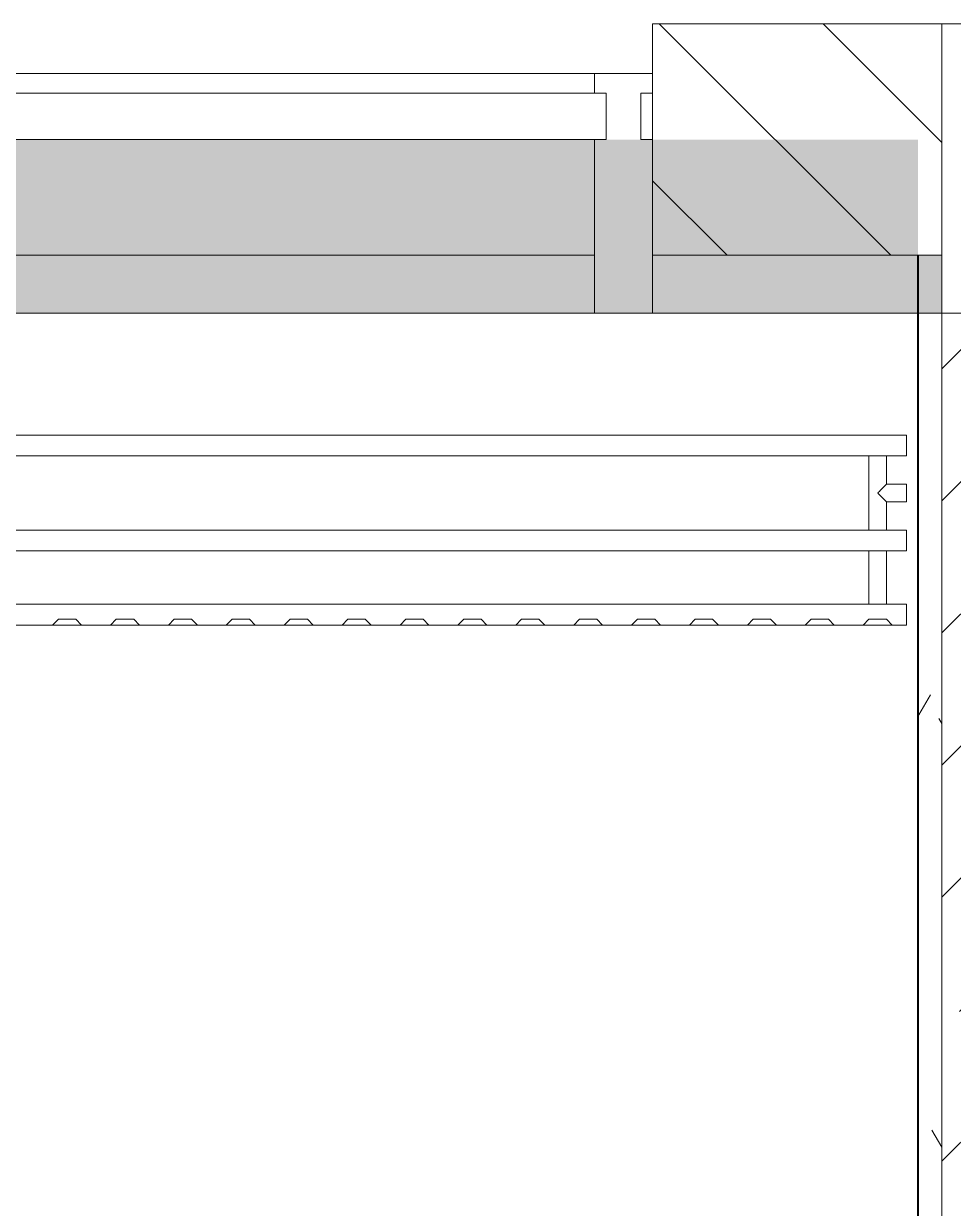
# Model space of a CAD drawing. Header units: millimetres. Extents: x -249154 to 415037, y -45458 to 354837.
# Drawn here: x 12982 to 13785, y 105513 to 106536 of the extents above; entities that cross this region are included whole.
import ezdxf

# ---------------------------------------------------------------- set-up
doc = ezdxf.new("R2010")
doc.units = ezdxf.units.MM
doc.layers.add('A-AREA-PATT-1', color=7, linetype='Continuous', lineweight=5, true_color=0xa5bae0, transparency=1)
doc.layers.add('A-FLOR-1', color=7, linetype='Continuous', lineweight=9, true_color=0xeef6ff, transparency=0.5)
for name, color, linetype, lineweight in [('A-FLOR', 7, 'Continuous', 9), ('A-GLAZ-CURT', 7, 'Continuous', 9), ('A-GLAZ-CURT-1', 7, 'Continuous', 5), ('A-GLAZ-CURT-2', 7, 'Continuous', 20), ('A-GLAZ-CWMG', 7, 'Continuous', 9), ('A-GLAZ-CWMG-1', 7, 'Continuous', 20), ('A-WALL', 7, 'Continuous', 5), ('I-WALL', 7, 'Continuous', 5), ('S-COLS', 7, 'Continuous', 9), ('S-COLS-1', 7, 'Continuous', 5)]:
    doc.layers.add(name, color=color, linetype=linetype, lineweight=lineweight)
for name, color, linetype, lineweight, true_color in [('A-WALL-1', 9, 'Continuous', 5, 0x808080), ('A-WALL-FNSH-1', 9, 'Continuous', 5, 0x808080), ('M-EQPM-1', 7, 'Continuous', 9, 0xb2b2b2)]:
    doc.layers.add(name, color=color, linetype=linetype, lineweight=lineweight, true_color=true_color)

# ---------------------------------------------------------------- blocks, each defined once
blk = doc.blocks.new('BSC_Колонна _Прямоугольная - 600х800-24078684-Объем проектирования 1 этажа')
at = {"layer": 'S-COLS-1'}
h = blk.add_hatch(dxfattribs=at)
h.set_pattern_fill('FP_21', color=256, style=0, pattern_type=2)
h.set_pattern_definition([(45, (-14010, -26700), (-114.0492527375783, 114.0492527375783), []), (45, (-13895.951, -26700), (-114.0492527375783, 114.0492527375783), [201.613, -40.323, 6.706, -33.617])])
h.paths.add_polyline_path([(-272.0930225540282, -399.9999999999632), (300.0000000000098, -399.9999999999632), (300.0000000000141, 400.000000000039), (-299.9992580932696, 400.000000000039), (-299.9999999999665, -399.9999999999632)])
for p, q in [((300, 399.9999999999999), (-300.0000000000002, 399.9999999999992)), ((-300.0000000000001, 399.9999999999992), (-299.9999999999954, -400)), ((299.9999999999998, -399.9999999999919), (300, 400)), ((-299.9999999999954, -400), (299.9999999999998, -399.9999999999919))]:
    blk.add_line(p, q, dxfattribs=at)
blk = doc.blocks.new('Системная панель - Стекло - 40мм-V34-Объем проектирования 1 этажа')
at = {"layer": 'A-GLAZ-CURT-1'}
h = blk.add_hatch(dxfattribs=at)
h.set_pattern_fill('FP_62', color=256, style=0, pattern_type=2)
h.set_pattern_definition([(45, (-13222.756, -27090), (-565.685424949238, 565.685424949238), [400, -1200]), (45, (-13622.756, -27290), (-565.685424949238, 565.685424949238), [1200, -400]), (45, (-12822.756, -27490), (-565.685424949238, 565.685424949238), [400, -1200])])
h.paths.add_polyline_path([(64.34595238068697, -39.99999999996492), (397.5000000000179, -39.99999999996275), (397.5000000000179, 4.114895091333892e-11), (-397.4999999999833, 3.898321665474214e-11), (-397.4999999999833, -39.99999999996492), (-387.4999999999899, -39.99999999996492)])
at = {"layer": 'A-GLAZ-CURT-2'}
for p, q in [((397.5000000000006, 4.331468517193571e-12), (-397.5000000000006, 4.331468517193571e-12)), ((-397.5000000000006, 4.331468517193571e-12), (-397.5000000000006, -39.99999999999524)), ((397.5000000000006, -39.99999999999524), (397.5000000000006, 4.331468517193571e-12)), ((-397.5000000000006, -39.99999999999524), (397.5000000000006, -39.99999999999524))]:
    blk.add_line(p, q, dxfattribs=at)
blk = doc.blocks.new('Прямоугольный импост - Импост структурный с накладкой - 160мм-V36-Объем проектирования 1 этажа')
at = {"layer": 'A-GLAZ-CWMG'}
for p, q in [((13410.25648492907, 27307.00000533486), (12635.25648492906, 27307.00000533487)), ((13410.25648492907, 27150.00000533486), (12635.25648492906, 27150.00000533487))]:
    blk.add_line(p, q, dxfattribs=at)
blk = doc.blocks.new('Прямоугольный импост - Импост структурный с накладкой - 190мм-20153711-Объем проектирования 1 этажа')
at = {"layer": 'A-GLAZ-CWMG-1'}
for p, q in [((-49.99999999999946, 39.99999999999957), (-49.99999999999946, 190.0000000000001)), ((-49.99999999999946, 190.0000000000001), (0, 190.0000000000001)), ((0, 190.0000000000001), (0, 39.99999999999957)), ((-39.99999999999957, 39.99999999999957), (-49.99999999999946, 39.99999999999957)), ((-39.99999999999957, 0), (-39.99999999999957, 39.99999999999957)), ((-9.999999999999892, 39.99999999999957), (-9.999999999999892, 0)), ((0, 39.99999999999957), (-9.999999999999892, 39.99999999999957)), ((-49.99999999999946, -17.00000000000047), (-49.99999999999946, 0)), ((-49.99999999999946, 0), (-39.99999999999957, 0)), ((-9.999999999999892, 0), (0, 0)), ((0, 0), (0, -17.00000000000047)), ((0, -17.00000000000047), (-49.99999999999946, -17.00000000000047))]:
    blk.add_line(p, q, dxfattribs=at)
blk = doc.blocks.new('radiator_prado_classic_z_tip_30_po exemplyaru - Classic Z Тип 30-500-V249-Объем проектирования 1 этажа')
at = {"layer": 'M-EQPM-1'}
for p, q in [((0, 228), (0, 210)), ((1799.999999999999, 228), (0, 228)), ((0, 210), (0, 228)), ((0, 228), (12.50000000001131, 228)), ((12.50000000001131, 228), (37.49999999998735, 228)), ((37.49999999998769, 228), (12.49999999998769, 228)), ((12.49999999998769, 228), (37.49999999998769, 228)), ((12.50000000001238, 227.9999999999982), (17.50000000001238, 222.9999999999981)), ((12.49999999998769, 227.9999999999982), (17.50000000001239, 222.9999999999981)), ((32.50000000001238, 222.9999999999981), (37.50000000001238, 227.9999999999982)), ((37.49999999998769, 227.9999999999982), (32.50000000001238, 222.9999999999981)), ((37.49999999998735, 228), (62.50000000001421, 228)), ((62.50000000001421, 228), (87.49999999999024, 228)), ((87.4999999999877, 228), (62.49999999998769, 228)), ((62.49999999998769, 228), (87.4999999999877, 228)), ((62.50000000001239, 227.9999999999982), (67.50000000001239, 222.9999999999981)), ((62.49999999998769, 227.9999999999982), (67.50000000001239, 222.9999999999981)), ((82.50000000001239, 222.9999999999981), (87.50000000001239, 227.9999999999982)), ((87.4999999999877, 227.9999999999982), (82.50000000001239, 222.9999999999981)), ((87.49999999999024, 228), (112.5000000000128, 228)), ((112.5000000000128, 228), (137.4999999999889, 228)), ((137.4999999999877, 228), (112.4999999999877, 228)), ((112.4999999999877, 228), (137.4999999999877, 228)), ((112.5000000000124, 227.9999999999982), (117.5000000000124, 222.9999999999981)), ((112.4999999999877, 227.9999999999982), (117.5000000000124, 222.9999999999981)), ((132.5000000000124, 222.9999999999981), (137.5000000000124, 227.9999999999982)), ((137.4999999999877, 227.9999999999982), (132.5000000000124, 222.9999999999981)), ((137.4999999999889, 228), (162.5000000000115, 228)), ((162.5000000000115, 228), (187.4999999999876, 228)), ((187.4999999999877, 228), (162.4999999999877, 228)), ((162.4999999999877, 228), (187.4999999999877, 228)), ((162.5000000000124, 227.9999999999982), (167.5000000000124, 222.9999999999981)), ((162.4999999999877, 227.9999999999982), (167.5000000000124, 222.9999999999981)), ((182.5000000000124, 222.9999999999981), (187.5000000000124, 227.9999999999982)), ((187.4999999999877, 227.9999999999982), (182.5000000000124, 222.9999999999981)), ((187.4999999999876, 228), (212.5000000000145, 228)), ((212.5000000000145, 228), (237.4999999999863, 228)), ((237.4999999999877, 228), (212.4999999999877, 228)), ((212.4999999999877, 228), (237.4999999999877, 228)), ((212.5000000000124, 227.9999999999982), (217.5000000000124, 222.9999999999981)), ((212.4999999999877, 227.9999999999982), (217.5000000000124, 222.9999999999981)), ((232.5000000000124, 222.9999999999981), (237.5000000000124, 227.9999999999982)), ((237.4999999999877, 227.9999999999982), (232.5000000000124, 222.9999999999981)), ((237.4999999999863, 228), (262.5000000000132, 228)), ((262.5000000000132, 228), (287.4999999999892, 228)), ((287.4999999999877, 228), (262.4999999999877, 228)), ((262.4999999999877, 228), (287.4999999999877, 228)), ((262.5000000000124, 227.9999999999982), (267.5000000000124, 222.9999999999981)), ((262.4999999999877, 227.9999999999982), (267.5000000000124, 222.9999999999981)), ((282.5000000000124, 222.9999999999981), (287.5000000000124, 227.9999999999982)), ((287.4999999999877, 227.9999999999982), (282.5000000000124, 222.9999999999981)), ((287.4999999999892, 228), (312.5000000000118, 228)), ((312.5000000000118, 228), (337.4999999999878, 228)), ((337.4999999999877, 228), (312.4999999999876, 228)), ((312.4999999999876, 228), (337.4999999999877, 228)), ((312.5000000000123, 227.9999999999982), (317.5000000000123, 222.9999999999981)), ((312.4999999999876, 227.9999999999982), (317.5000000000123, 222.9999999999981)), ((332.5000000000123, 222.9999999999981), (337.5000000000123, 227.9999999999982)), ((337.4999999999877, 227.9999999999982), (332.5000000000123, 222.9999999999981)), ((337.4999999999878, 228), (362.5000000000147, 228)), ((362.5000000000147, 228), (387.4999999999865, 228)), ((387.4999999999877, 228), (362.4999999999877, 228)), ((362.4999999999877, 228), (387.4999999999877, 228)), ((362.5000000000123, 227.9999999999982), (367.5000000000123, 222.9999999999981)), ((362.4999999999877, 227.9999999999982), (367.5000000000123, 222.9999999999981)), ((382.5000000000123, 222.9999999999981), (387.5000000000123, 227.9999999999982)), ((387.4999999999877, 227.9999999999982), (382.5000000000123, 222.9999999999981)), ((387.4999999999865, 228), (412.5000000000134, 228)), ((412.5000000000134, 228), (437.4999999999894, 228)), ((437.4999999999877, 228), (412.4999999999877, 228)), ((412.4999999999877, 228), (437.4999999999877, 228)), ((412.5000000000123, 227.9999999999982), (417.5000000000123, 222.9999999999981)), ((412.4999999999877, 227.9999999999982), (417.5000000000123, 222.9999999999981)), ((432.5000000000123, 222.9999999999981), (437.5000000000123, 227.9999999999982)), ((437.4999999999877, 227.9999999999982), (432.5000000000123, 222.9999999999981)), ((437.4999999999894, 228), (462.500000000012, 228)), ((462.500000000012, 228), (487.4999999999881, 228)), ((487.4999999999877, 228), (462.4999999999877, 228)), ((462.4999999999877, 228), (487.4999999999877, 228)), ((462.5000000000123, 227.9999999999982), (467.5000000000123, 222.9999999999981)), ((462.4999999999877, 227.9999999999982), (467.5000000000123, 222.9999999999981)), ((482.5000000000123, 222.9999999999981), (487.5000000000123, 227.9999999999982)), ((487.4999999999877, 227.9999999999982), (482.5000000000123, 222.9999999999981)), ((487.4999999999881, 228), (512.5000000000107, 228)), ((512.5000000000107, 228), (537.4999999999867, 228)), ((537.4999999999876, 228), (512.4999999999876, 228)), ((512.4999999999876, 228), (537.4999999999876, 228)), ((512.5000000000124, 227.9999999999982), (517.5000000000124, 222.9999999999981)), ((512.4999999999876, 227.9999999999982), (517.5000000000124, 222.9999999999981)), ((532.5000000000124, 222.9999999999981), (537.5000000000124, 227.9999999999982)), ((537.4999999999876, 227.9999999999982), (532.5000000000124, 222.9999999999981)), ((537.4999999999867, 228), (562.5000000000135, 228)), ((562.5000000000135, 228), (587.4999999999897, 228)), ((587.4999999999876, 228), (562.4999999999876, 228)), ((562.4999999999876, 228), (587.4999999999876, 228)), ((562.5000000000124, 227.9999999999982), (567.5000000000124, 222.9999999999981)), ((562.4999999999876, 227.9999999999982), (567.5000000000124, 222.9999999999981)), ((582.5000000000124, 222.9999999999981), (587.5000000000124, 227.9999999999982)), ((587.4999999999876, 227.9999999999982), (582.5000000000124, 222.9999999999981)), ((587.4999999999897, 228), (612.5000000000123, 228)), ((612.5000000000123, 228), (637.4999999999883, 228)), ((637.4999999999877, 228), (612.4999999999877, 228)), ((612.4999999999877, 228), (637.4999999999877, 228)), ((612.5000000000124, 227.9999999999982), (617.5000000000123, 222.9999999999981)), ((612.4999999999877, 227.9999999999982), (617.5000000000124, 222.9999999999981)), ((632.5000000000124, 222.9999999999981), (637.5000000000124, 227.9999999999982)), ((637.4999999999877, 227.9999999999982), (632.5000000000124, 222.9999999999981)), ((637.4999999999883, 228), (662.500000000011, 228)), ((662.500000000011, 228), (687.4999999999869, 228)), ((687.4999999999877, 228), (662.4999999999877, 228)), ((662.4999999999877, 228), (687.4999999999877, 228)), ((662.5000000000124, 227.9999999999982), (667.5000000000123, 222.9999999999981)), ((662.4999999999877, 227.9999999999982), (667.5000000000124, 222.9999999999981)), ((682.5000000000124, 222.9999999999981), (687.5000000000124, 227.9999999999982)), ((687.4999999999877, 227.9999999999982), (682.5000000000124, 222.9999999999981)), ((687.4999999999869, 228), (712.5000000000138, 228)), ((712.5000000000138, 228), (737.4999999999898, 228)), ((737.4999999999877, 228), (712.4999999999877, 228)), ((712.4999999999877, 228), (737.4999999999877, 228)), ((712.5000000000124, 227.9999999999982), (717.5000000000123, 222.9999999999981)), ((712.4999999999877, 227.9999999999982), (717.5000000000124, 222.9999999999981)), ((732.5000000000124, 222.9999999999981), (737.5000000000124, 227.9999999999982)), ((737.4999999999877, 227.9999999999982), (732.5000000000124, 222.9999999999981)), ((737.4999999999898, 228), (762.5000000000125, 228)), ((32.50000000001238, 222.9999999999981), (17.50000000001238, 222.9999999999981)), ((17.50000000001238, 222.9999999999981), (32.50000000001238, 222.9999999999981)), ((82.50000000001239, 222.9999999999981), (67.50000000001239, 222.9999999999981)), ((67.50000000001239, 222.9999999999981), (82.50000000001239, 222.9999999999981)), ((132.5000000000124, 222.9999999999981), (117.5000000000124, 222.9999999999981)), ((117.5000000000124, 222.9999999999981), (132.5000000000124, 222.9999999999981)), ((182.5000000000124, 222.9999999999981), (167.5000000000124, 222.9999999999981)), ((167.5000000000124, 222.9999999999981), (182.5000000000124, 222.9999999999981)), ((232.5000000000124, 222.9999999999981), (217.5000000000124, 222.9999999999981)), ((217.5000000000124, 222.9999999999981), (232.5000000000124, 222.9999999999981)), ((282.5000000000124, 222.9999999999981), (267.5000000000124, 222.9999999999981)), ((267.5000000000124, 222.9999999999981), (282.5000000000124, 222.9999999999981)), ((332.5000000000123, 222.9999999999981), (317.5000000000123, 222.9999999999981)), ((317.5000000000123, 222.9999999999981), (332.5000000000123, 222.9999999999981)), ((382.5000000000123, 222.9999999999981), (367.5000000000123, 222.9999999999981)), ((367.5000000000123, 222.9999999999981), (382.5000000000123, 222.9999999999981)), ((432.5000000000123, 222.9999999999981), (417.5000000000123, 222.9999999999981)), ((417.5000000000123, 222.9999999999981), (432.5000000000123, 222.9999999999981)), ((482.5000000000123, 222.9999999999981), (467.5000000000123, 222.9999999999981)), ((467.5000000000123, 222.9999999999981), (482.5000000000123, 222.9999999999981)), ((532.5000000000124, 222.9999999999981), (517.5000000000124, 222.9999999999981)), ((517.5000000000124, 222.9999999999981), (532.5000000000124, 222.9999999999981)), ((582.5000000000124, 222.9999999999981), (567.5000000000124, 222.9999999999981)), ((567.5000000000124, 222.9999999999981), (582.5000000000124, 222.9999999999981)), ((632.5000000000124, 222.9999999999981), (617.5000000000123, 222.9999999999981)), ((617.5000000000124, 222.9999999999981), (632.5000000000124, 222.9999999999981)), ((682.5000000000124, 222.9999999999981), (667.5000000000123, 222.9999999999981)), ((667.5000000000124, 222.9999999999981), (682.5000000000124, 222.9999999999981)), ((732.5000000000124, 222.9999999999981), (717.5000000000123, 222.9999999999981)), ((717.5000000000124, 222.9999999999981), (732.5000000000124, 222.9999999999981)), ((0, 210), (1799.999999999999, 210)), ((17.75555630283452, 210), (0, 210)), ((17.49999999998303, 209.9999999999652), (17.49999999998303, 163.9999999999779)), ((17.49999999998303, 209.9999999999652), (17.49999999998303, 163.9999999999779)), ((17.75555630283172, 210), (17.49999999999972, 210)), ((17.49999999999972, 210), (17.7555563028317, 210)), ((17.75555630283228, 210), (17.50000000000026, 210)), ((17.50000000000026, 210), (32.50000000000024, 210.0000000000001)), ((32.24444369716771, 210), (17.75555630283172, 210)), ((17.7555563028317, 210), (32.2444436971677, 210)), ((32.24444369716826, 210.0000000000001), (17.75555630283228, 210)), ((32.49999999999969, 210), (32.24444369716771, 210)), ((32.2444436971677, 210), (32.49999999999969, 210)), ((32.50000000000024, 210.0000000000001), (32.24444369716826, 210.0000000000001)), ((1767.755556302822, 210), (32.24444369716846, 210)), ((32.49999999998395, 163.9999999999779), (32.49999999998395, 209.9999999999652)), ((32.49999999998395, 163.9999999999779), (32.49999999998395, 209.9999999999652)), ((1800.000000000006, 164.000000000036), (3.790034952544374e-12, 164.0000000000131)), ((3.790034952544368e-12, 164.0000000000131), (2.980768341629401e-12, 146.0000000000005)), ((2.980768341629401e-12, 146.0000000000005), (3.790034952544368e-12, 164.0000000000131)), ((3.790034952544368e-12, 164.0000000000131), (17.75555630283403, 164.0000000000134)), ((17.75555630283188, 164.0000000000135), (17.49999999999986, 164.0000000000135)), ((17.49999999999986, 164.0000000000134), (17.75555630283186, 164.0000000000134)), ((17.75555630283238, 164.0000000000135), (17.50000000000041, 164.0000000000135)), ((17.50000000000041, 164.0000000000134), (32.50000000000038, 164.0000000000134)), ((32.24444369716786, 164.0000000000136), (17.75555630283188, 164.0000000000135)), ((17.75555630283186, 164.0000000000134), (32.24444369716785, 164.0000000000134)), ((32.2444436971684, 164.0000000000136), (17.75555630283238, 164.0000000000135)), ((32.49999999999984, 164.0000000000136), (32.24444369716786, 164.0000000000136)), ((32.24444369716785, 164.0000000000134), (32.49999999999984, 164.0000000000134)), ((32.50000000000038, 164.0000000000136), (32.2444436971684, 164.0000000000136)), ((32.24444369716809, 164.0000000000136), (1767.755556302825, 164.0000000000356)), ((2.876365812198849e-12, 146.0000000000005), (1800.000000000006, 146.000000000036)), ((18.50480947161682, 146.0000000000009), (2.97788460557058e-12, 146.0000000000005)), ((17.49999999998303, 145.9999999999646), (17.49999999998736, 121.5005832577877)), ((17.49999999998303, 145.9999999999646), (17.49999999998736, 121.4999999999659)), ((17.49999999999992, 146.0000000000008), (18.50480947161666, 146.0000000000008)), ((18.50480947161667, 146.0000000000011), (17.49999999999992, 146.0000000000011)), ((17.50000000000047, 146.0000000000008), (18.50480947161706, 146.0000000000008)), ((32.50000000000045, 146.0000000000011), (17.50000000000047, 146.0000000000011)), ((18.50480947161666, 146.0000000000008), (32.2444436971679, 146.0000000000009)), ((32.24444369716792, 146.0000000000011), (18.50480947161667, 146.0000000000011)), ((18.50480947161706, 146.0000000000008), (32.24444369716844, 146.0000000000009)), ((32.2444436971679, 146.0000000000009), (32.49999999999989, 146.0000000000009)), ((32.49999999999989, 146.0000000000011), (32.24444369716792, 146.0000000000011)), ((32.24444369716844, 146.0000000000009), (32.50000000000045, 146.0000000000009)), ((1767.755556302825, 146.0000000000353), (32.24444369716711, 146.0000000000011)), ((32.49999999998828, 81.99999999997702), (32.49999999998395, 145.9999999999646)), ((32.49999999998828, 81.99999999997702), (32.49999999998395, 145.9999999999646)), ((17.49999999998736, 121.5005832577877), (-8.662937034387142e-12, 121.5005832577877)), ((17.49999999998736, 121.4999999999659), (-8.662937034387142e-12, 121.4999999999659)), ((-1.015187933717312e-13, 121.4999999999997), (-1.015187933717312e-13, 120.4951905283829)), ((-1.015187933717312e-13, 106.4999999999996), (-1.015187933717312e-13, 121.4999999999997)), ((-1.505095038923698e-14, 120.4957737862051), (-1.619491011567433e-14, 119.303884116721)), ((4.209310774961041e-14, 114.0005832578218), (9.059763036548116e-15, 120.4957737862051)), ((9.059763036548116e-15, 120.4957737862051), (-1.505095038923698e-14, 120.4957737862051)), ((-1.015187933717312e-13, 120.4951905283829), (-1.015187933717312e-13, 107.5048094716164)), ((-1.619491011567433e-14, 119.303884116721), (-1.500974302522585e-14, 117.7505832578219)), ((-1.500974302522585e-14, 117.7505832578219), (-6.128319101959813e-15, 114.0005832578219)), ((-6.128319101959513e-15, 114.0005832578218), (9.213551012683942e-15, 110.2505832578218)), ((5.101573903688771e-14, 107.5053927294385), (4.209310774961045e-14, 114.0005832578218)), ((9.213551012683942e-15, 110.2505832578218), (1.80620008380889e-14, 108.6972823989227)), ((1.80620008380889e-14, 108.6972823989227), (2.690502561110278e-14, 107.5053927294385)), ((2.690502561110278e-14, 107.5053927294385), (5.101573903688771e-14, 107.5053927294385)), ((-1.015187933717312e-13, 107.5048094716164), (-1.015187933717312e-13, 106.4999999999996)), ((-8.662937034387142e-12, 106.5005832577868), (17.49999999998736, 106.5005832577868)), ((-8.662937034387142e-12, 106.499999999965), (17.49999999998736, 106.499999999965)), ((17.49999999998736, 106.5005832577868), (17.49999999998736, 81.99999999997702)), ((17.49999999998736, 106.499999999965), (17.49999999998736, 81.99999999997702)), ((1800.000000000006, 82.00000000003409), (4.872902081842768e-12, 82.00000000001127)), ((4.974420875214485e-12, 82.00000000001127), (3.113242996732872e-12, 64.00000000000118)), ((3.113242996732872e-12, 64.00000000000118), (4.974420875214485e-12, 82.00000000001127)), ((4.974420875214485e-12, 82.00000000001127), (18.50480947161905, 82.00000000001151)), ((18.50480947161689, 82.00000000001167), (17.50000000000013, 82.00000000001167)), ((17.50000000000013, 82.0000000000115), (18.50480947161686, 82.0000000000115)), ((18.50480947161735, 82.00000000001167), (17.50000000000068, 82.00000000001167)), ((17.50000000000068, 82.0000000000115), (32.50000000000065, 82.00000000001153)), ((32.24444369716812, 82.0000000000117), (18.50480947161689, 82.00000000001167)), ((18.50480947161686, 82.0000000000115), (32.24444369716811, 82.00000000001153)), ((32.24444369716866, 82.0000000000117), (18.50480947161735, 82.00000000001167)), ((32.5000000000001, 82.0000000000117), (32.24444369716812, 82.0000000000117)), ((32.24444369716811, 82.00000000001153), (32.5000000000001, 82.00000000001153)), ((32.50000000000065, 82.0000000000117), (32.24444369716866, 82.0000000000117)), ((32.24444369716926, 82.00000000001168), (1767.755556302825, 82.0000000000337)), ((1800.000000000006, 64.0000000000341), (3.248601387895178e-12, 64.00000000000118)), ((3.147082594523447e-12, 64.00000000000118), (1800.000000000006, 64.0000000000341))]:
    blk.add_line(p, q, dxfattribs=at)
for points, knots in [([(18.50870807225632, 120.4918751855685), (18.43220425332406, 120.5671069481477), (18.2853773988038, 120.7113727747439), (18.08688464786502, 120.9128518648296), (17.91321990658362, 121.0897764753218), (17.76714520098823, 121.2341717363472), (17.65050420164443, 121.3447312140483), (17.53627309010234, 121.4551101151464), (17.50000000000001, 121.4939586576112), (17.5, 121.5005832578219)], [0.7142857142857143, 0.7142857142857143, 0.7142857142857143, 0.7142857142857143, 0.75, 0.7857142857142857, 0.8214285714285714, 0.8571428571428571, 0.8928571428571428, 0.9285714285714286, 1, 1, 1, 1]), ([(17.5, 121.5005832578219), (17.5, 121.4939586576107), (17.53627309007833, 121.4551101150913), (17.65050420168423, 121.3447312141364), (17.7671452008361, 121.2341717360021), (17.91321990715052, 121.0897764765985), (18.08688464574669, 120.9128518600496), (18.28537740670602, 120.7113727925658), (18.43220423629383, 120.5671069097336), (18.508708072255, 120.4918751855639)], [0, 0, 0, 0, 0.07142857142857142, 0.1071428571428571, 0.1428571428571428, 0.1785714285714285, 0.2142857142857143, 0.25, 0.2857142857142857, 0.2857142857142857, 0.2857142857142857, 0.2857142857142857]), ([(17.50000000000056, 121.4999999999997), (17.50658097928878, 121.4999999999997), (17.54537608437393, 121.4637652164756), (17.65570946138091, 121.3496068684272), (17.76624418340723, 121.233022571205), (17.91063797807383, 121.0869786736695), (18.08758178917944, 120.9133014877778), (18.28908083101562, 120.7147719772074), (18.43334930350579, 120.5679278897825), (18.50857769726208, 120.4914223027379)], [0, 0, 0, 0, 0.07142857142857142, 0.1071428571428571, 0.1428571428571428, 0.1785714285714285, 0.2142857142857143, 0.25, 0.2857142857142857, 0.2857142857142857, 0.2857142857142857, 0.2857142857142857]), ([(24.9999999999999, 113.9999999999996), (24.5154124925356, 114.4782986486764), (23.5570709230076, 115.446036417837), (22.37279159291939, 116.6265242932587), (21.57212273970964, 117.4283254406884), (21.1228870658762, 117.8746504523324), (20.79508006356451, 118.2050909946771), (20.47327855672152, 118.5284996921098), (20.15633101619165, 118.8427417028127), (19.84864397022449, 119.1481414199511), (19.55565359229878, 119.4445139697822), (19.27311941757149, 119.7294249439335), (18.99902580724917, 120.0001204132718), (18.74045144187919, 120.2557385648147), (18.50548347321281, 120.4945058166292), (18.28908084884501, 120.7147719850961), (18.08758178440262, 120.9133014856642), (17.91063797935412, 121.0869786742358), (17.76624418306501, 121.2330225710535), (17.65570946147128, 121.349606868467), (17.54537608431999, 121.4637652164517), (17.50658097928885, 121.4999999999997), (17.50000000000056, 121.4999999999997)], [0, 0, 0, 0, 0.1428571428571428, 0.2857142857142857, 0.3571428571428571, 0.3928571428571428, 0.4285714285714285, 0.4642857142857143, 0.5, 0.5357142857142857, 0.5714285714285714, 0.6071428571428571, 0.6428571428571428, 0.6785714285714286, 0.7142857142857143, 0.75, 0.7857142857142857, 0.8214285714285714, 0.8571428571428571, 0.8928571428571428, 0.9285714285714286, 1, 1, 1, 1]), ([(17.50000000000061, 106.4999999999996), (17.50658097928889, 106.4999999999996), (17.54537608437412, 106.5362347835236), (17.65570946138119, 106.6503931315721), (17.76624418340758, 106.7669774287942), (17.91063797807424, 106.9130213263298), (18.08758178917988, 107.0866985122214), (18.28908083101611, 107.2852280227919), (18.50548353975142, 107.5054941539293), (18.74045119355389, 107.7442615450593), (18.99902673401191, 107.9998791766692), (19.27311595884583, 108.2705765864241), (19.55566650043859, 108.5554803188423), (19.8485957963907, 108.8518798951891), (20.25914913905216, 109.2589450322669), (20.6860660244971, 109.6846493467433), (21.12284011079491, 110.125370323555), (21.57214950849431, 110.571662715113), (22.37277228428779, 111.3734842500964), (23.55707794432822, 112.5539604754874), (24.51541249253561, 113.5217013513229), (24.9999999999999, 113.9999999999996)], [0, 0, 0, 0, 0.07142857142857142, 0.1071428571428571, 0.1428571428571428, 0.1785714285714285, 0.2142857142857143, 0.25, 0.2857142857142857, 0.3214285714285714, 0.3571428571428571, 0.3928571428571428, 0.4285714285714285, 0.4642857142857143, 0.5, 0.5714285714285714, 0.6071428571428571, 0.6428571428571428, 0.7142857142857143, 0.8571428571428571, 1, 1, 1, 1]), ([(19.55739629283115, 119.4426037071686), (19.65330959908862, 119.3457198223744), (19.84859579638998, 119.1481201048097), (20.25914913905131, 118.7410549677319), (20.6860660244961, 118.3153506532554), (21.12284011079381, 117.8746296764435), (21.57214950849308, 117.4283372848854), (21.9152735552617, 117.0846994841782), (22.14672684227248, 116.8532731577265)], [0.4285714285714285, 0.4285714285714285, 0.4285714285714285, 0.4285714285714285, 0.4642857142857143, 0.5, 0.5714285714285714, 0.6071428571428571, 0.6428571428571428, 0.7142857142857143, 0.7142857142857143, 0.7142857142857143, 0.7142857142857143]), ([(22.14691847804612, 116.8536647797883), (21.91552488274433, 117.0850959532892), (21.57193238071301, 117.4282047920819), (21.12564743089362, 117.8774002217724), (20.79522117787768, 118.2051908487387), (20.47181023248535, 118.5269935553601), (20.15755576568174, 118.8439547338045), (19.85213517872874, 119.1516636522152), (19.65453924844523, 119.3470049305219), (19.55764911841847, 119.4429341394083)], [0.2857142857142857, 0.2857142857142857, 0.2857142857142857, 0.2857142857142857, 0.3571428571428571, 0.3928571428571428, 0.4285714285714285, 0.4642857142857143, 0.5, 0.5357142857142857, 0.5714285714285714, 0.5714285714285714, 0.5714285714285714, 0.5714285714285714]), ([(19.55764911841529, 119.4429341394017), (19.65454255198602, 119.3470123817816), (19.85215653317013, 119.1517118179518), (20.25924924868059, 118.7411293630746), (20.68496607438392, 118.3141994721653), (21.12566824508442, 117.8774471689586), (21.5719205146665, 117.4281780277817), (21.9155217703316, 117.0850889331362), (22.14691847803473, 116.8536647797748)], [0.4285714285714285, 0.4285714285714285, 0.4285714285714285, 0.4285714285714285, 0.4642857142857143, 0.5, 0.5714285714285714, 0.6071428571428571, 0.6428571428571428, 0.7142857142857143, 0.7142857142857143, 0.7142857142857143, 0.7142857142857143]), ([(17.50000000000005, 106.5005832578219), (17.50000000000005, 106.5072078580326), (17.53627309007842, 106.5460564005515), (17.65050420168443, 106.6564353015054), (17.76714520083645, 106.766994779639), (17.91321990715103, 106.9113900390422), (18.08688464574743, 107.0883146555906), (18.28537740670704, 107.2897937230739), (18.43220423629507, 107.4340596059058), (18.50870807225636, 107.5092913300753)], [0, 0, 0, 0, 0.07142857142857142, 0.1071428571428571, 0.1428571428571428, 0.1785714285714285, 0.2142857142857143, 0.25, 0.2857142857142857, 0.2857142857142857, 0.2857142857142857, 0.2857142857142857]), ([(18.50870807225504, 107.5092913300799), (18.4322042533229, 107.4340595675005), (18.28537739880286, 107.289793740904), (18.08688464786438, 107.0883146508177), (17.91321990658321, 106.9113900403251), (17.76714520098798, 106.7669947792991), (17.65050420164432, 106.6564353015974), (17.53627309010238, 106.5460564004985), (17.50000000000004, 106.507207858033), (17.50000000000005, 106.5005832578219)], [0.7142857142857143, 0.7142857142857143, 0.7142857142857143, 0.7142857142857143, 0.75, 0.7857142857142857, 0.8214285714285714, 0.8571428571428571, 0.8928571428571428, 0.9285714285714286, 1, 1, 1, 1]), ([(18.50857769726213, 107.5085776972615), (18.43334926508978, 107.4320721272146), (18.28908084884462, 107.2852280149033), (18.08758178440227, 107.0866985143352), (17.91063797935384, 106.9130213257635), (17.76624418306477, 106.7669774289459), (17.65570946147111, 106.6503931315322), (17.54537608431992, 106.5362347835476), (17.50658097928884, 106.4999999999996), (17.50000000000061, 106.4999999999997)], [0.7142857142857143, 0.7142857142857143, 0.7142857142857143, 0.7142857142857143, 0.75, 0.7857142857142857, 0.8214285714285714, 0.8571428571428571, 0.8928571428571428, 0.9285714285714286, 1, 1, 1, 1]), ([(22.14672684227259, 111.1467268422729), (21.91526653394125, 110.915303622496), (21.57212273970856, 110.5716745593118), (21.12288706587522, 110.1253495476677), (20.79508006356359, 109.7949090053229), (20.47327855672069, 109.4715003078902), (20.15633101619085, 109.1572582971871), (19.84864397022375, 108.8518585800486), (19.65331705160662, 108.6542768801611), (19.55739629283114, 108.5573962928307)], [0.2857142857142857, 0.2857142857142857, 0.2857142857142857, 0.2857142857142857, 0.3571428571428571, 0.3928571428571428, 0.4285714285714285, 0.4642857142857143, 0.5, 0.5357142857142857, 0.5714285714285714, 0.5714285714285714, 0.5714285714285714, 0.5714285714285714]), ([(19.55764911841851, 108.5582323762355), (19.65454255198943, 108.6541541338554), (19.85215653317395, 108.8494546976848), (20.25924924868529, 109.2600371525615), (20.68496607438975, 109.6869670434697), (21.12566824509153, 110.1237193466754), (21.57192051467499, 110.5729884878512), (21.91552177034095, 110.9160775824961), (22.14691847804616, 111.1475017358556)], [0.4285714285714285, 0.4285714285714285, 0.4285714285714285, 0.4285714285714285, 0.4642857142857143, 0.5, 0.5714285714285714, 0.6071428571428571, 0.6428571428571428, 0.7142857142857143, 0.7142857142857143, 0.7142857142857143, 0.7142857142857143]), ([(22.14691847803472, 111.1475017358691), (21.91552488273502, 110.9160705623663), (21.57193238070458, 110.5729617235729), (21.12564743088656, 110.1237662938812), (20.79522117787158, 109.7959756669142), (20.47181023248021, 109.4741729602918), (20.15755576567733, 109.1572117818469), (19.85213517872501, 108.8495028634356), (19.6545392484419, 108.6541615851286), (19.55764911841533, 108.558232376242)], [0.2857142857142857, 0.2857142857142857, 0.2857142857142857, 0.2857142857142857, 0.3571428571428571, 0.3928571428571428, 0.4285714285714285, 0.4642857142857143, 0.5, 0.5357142857142857, 0.5714285714285714, 0.5714285714285714, 0.5714285714285714, 0.5714285714285714])]:
    blk.add_open_spline(points, degree=3, knots=knots, dxfattribs=at)
for points in [[(18.50857769726208, 120.4914223027379), (18.58380609101836, 120.4149167156933), (18.74045119355334, 120.2557384549397), (18.99902673401133, 120.00012082333), (19.2731159588452, 119.7294234135749), (19.46148298657369, 119.5394875919628), (19.55739629283115, 119.4426037071686)], [(19.55764911841847, 119.4429341394083), (19.46075898839171, 119.5388633482947), (19.27079439856821, 119.7272389055337), (19.00005254756706, 120.0013720947666), (18.74440031239736, 120.259982199269), (18.58521189118858, 120.4166434229894), (18.50870807225632, 120.4918751855685)], [(18.508708072255, 120.4918751855639), (18.58521190821616, 120.4166434613942), (18.74440042247303, 120.2599824475476), (19.00005213675054, 120.0013711681539), (19.27079593174578, 119.7272423636725), (19.46075568484457, 119.5388558970218), (19.55764911841529, 119.4429341394017)], [(22.14672684227248, 116.8532731577265), (22.60963341629405, 116.3904205048231), (23.55707794432413, 115.446039524508), (24.51541249253391, 114.4782986486748), (24.9999999999999, 113.9999999999997)], [(24.9999999999999, 113.9999999999997), (24.5154124925339, 113.5217013513246), (23.55707092300356, 112.5539635821662), (22.60964745893525, 111.6095732818266), (22.14672684227259, 111.1467268422729)], [(24.99999999999986, 114.0005832578219), (24.52167533004594, 114.4851943483611), (23.55393546810414, 115.4435421576708), (22.6097056686497, 116.3908024327866), (22.14691847804612, 116.8536647797883)], [(22.14691847803473, 116.8536647797748), (22.60971189344101, 116.3908164730521), (23.55393235566482, 115.4435351374919), (24.52167533003056, 114.4851943483454), (24.99999999999986, 114.0005832578219)], [(22.14691847804616, 111.1475017358556), (22.60971189345659, 111.6103500425744), (23.55393235570069, 112.5576313781146), (24.52167533004594, 113.5159721672827), (24.99999999999986, 114.0005832578219)], [(24.99999999999987, 114.0005832578219), (24.52167533003056, 113.5159721672984), (23.55393546806827, 112.5576243580103), (22.60970566863414, 111.6103640828747), (22.14691847803472, 111.1475017358691)], [(19.55739629283114, 108.5573962928307), (19.46147553405565, 108.4605157055003), (19.27311941757085, 108.2705750560662), (18.99902580724859, 107.9998795867276), (18.74045144187868, 107.7442614351848), (18.58380612943447, 107.5850832673084), (18.50857769726213, 107.5085776972615)], [(18.50870807225636, 107.5092913300753), (18.58521190821764, 107.5845230542448), (18.74440042247478, 107.7411840680911), (19.0000521367527, 107.9997953474844), (19.27079593174844, 108.2739241519653), (19.4607556848476, 108.4623106186156), (19.55764911841851, 108.5582323762355)], [(19.55764911841533, 108.558232376242), (19.46075898838876, 108.4623031673554), (19.27079439856563, 108.273927610116), (19.00005254756497, 107.9997944208828), (18.7444003123957, 107.7411843163799), (18.58521189118718, 107.5845230926592), (18.50870807225504, 107.5092913300799)]]:
    blk.add_open_spline(points, degree=3, dxfattribs=at)
blk = doc.blocks.new('1floor')
at = {"layer": 'A-AREA-PATT-1'}
h = blk.add_hatch(color=256, dxfattribs=at)
h.paths.add_polyline_path([(3730.000056106082, 7883.000005334746), (3779.999982118672, 7883.067445686821), (3779.999982118672, 7900.000005334751), (3730.000056106082, 7900.000005334786)])
h.paths.add_polyline_path([(4504.999982118672, 7883.000005334746), (4554.999982118671, 7883.00000533475), (4554.999982118671, 7900.000005334751), (4504.999982118672, 7900.000005334751), (4504.999982118672, 7890.061931733244)])
h.paths.add_polyline_path([(6394.999982118673, 7883.000005334755), (6404.999982118678, 7883.000005334755), (6404.999982118678, 7900.000005334759), (6354.999982118673, 7900.000005334755), (6354.999982118673, 7883.000005334755), (6392.333315452007, 7883.000005334755)])
h.paths.add_polyline_path([(6979.999982118677, 7883.000005334755), (7029.999982118676, 7883.000005334759), (7029.999982118676, 7900.000005334759), (6979.999982118677, 7900.000005334759), (6979.999982118677, 7896.333338668085)])
h.paths.add_polyline_path([(7659.99996562728, 7883.000005334759), (7659.99996562728, 7900.000005334738), (7609.999965627283, 7900.000005334759), (7609.999965627283, 7883.000005334759), (7649.999965627283, 7883.000005334759)])
h.paths.add_polyline_path([(20061.96903678724, 7920.500005334708), (20070.25653678725, 7920.927484820029), (20070.25653678725, 9050.000005334732), (20053.25653678725, 9050.000005334732), (20053.25653678725, 7920.500005334708)])
h.paths.add_polyline_path([(20053.25653678725, 10850.00000533473), (20070.25653678726, 10850.00000533474), (20070.25653678726, 10874.0000322136), (13684.49996564284, 10874.00003221359), (13684.49996564285, 15219.99999525567), (13678.99996564284, 15218.91750850096), (13678.99996564284, 10868.50003221357), (20053.25653678725, 10868.50003221357), (20053.25653678725, 10860.00000533474)])
h.paths.add_polyline_path([(9872.585580169492, 14719.22394105229), (9872.585580169492, 14759.22394105229), (9092.585580169492, 14759.22394105229), (9092.585580169492, 14719.22394105229)])
h.paths.add_polyline_path([(8601.220290257663, 14719.22394105229), (8972.585580169492, 14719.22394105229), (8972.585580169492, 14759.22394105229), (8192.585580169492, 14759.22394105229), (8192.585580169489, 14719.22394105229)])
h.paths.add_polyline_path([(7098.500107579839, 14719.2239410523), (8072.58558016949, 14719.2239410523), (8072.58558016949, 14759.2239410523), (7098.500107579839, 14759.2239410523), (7098.500107579839, 14739.21368027961)])
h.paths.add_polyline_path([(9952.585580169496, 14799.22394105229), (9952.585580169496, 15879.22394105229), (9912.585580169496, 15879.22394105229), (9912.585580169496, 14799.22394105229), (9932.5855801695, 14799.22394105229)])
h.paths.add_polyline_path([(13689.99996564285, 15225.50008058413), (13709.99996564285, 15225.50008058413), (13709.99996564285, 15231.00008058413), (13689.99996564285, 15231.00008058413)])
h.paths.add_polyline_path([(6780.000101721697, 15234.99999525624), (6780.000101721697, 15269.99999525625), (6570.00010757984, 15269.99999525625), (6570.000107579837, 15234.99999525624), (6774.000107579839, 15234.99999525624)])
h.paths.add_polyline_path([(6731.643121224205, 15294.99999525624), (6760.00010757984, 15294.99999525624), (6760.000107579842, 15344.99999525624), (6610.000107579839, 15344.99999525624), (6610.000107579839, 15975.00000533491), (6760.000107579842, 15975.00000533491), (6760.000107579845, 16025.00000533491), (6610.000107579839, 16025.00000533491), (6610.000107579839, 16123.00000533491), (6570.00010757984, 16123.00000533491), (6570.00010757984, 15304.99999525624), (6610.000107579842, 15304.99999525624), (6610.000107579842, 15294.99999525624)])
h.paths.add_polyline_path([(6570.00010757984, 17627.00000533491), (6610.000107579839, 17627.00000533491), (6610.000107579839, 17725.00000533491), (6760.000107579845, 17725.00000533491), (6760.000107579846, 17775.00000533413), (6610.000107579844, 17775.00000533413), (6610.000107579844, 18325.00000533413), (6760.000107579846, 18325.00000533413), (6760.000107579846, 18375.00000533413), (6610.000107579844, 18375.00000533413), (6610.000107579844, 18975.00000533491), (6760.000107579846, 18975.00000533491), (6760.000107579848, 19025.00000533413), (6610.000107579845, 19025.00000533413), (6610.000107579845, 19123.00000533491), (6570.000107579844, 19123.00000533491), (6570.00010757984, 17670.90904991144)])
h.paths.add_polyline_path([(9952.585580169505, 17799.22394105229), (9952.585580169505, 18429.22394105229), (9912.5855801695, 18429.22394105229), (9912.5855801695, 17799.22394105229), (9932.5855801695, 17799.22394105229)])
h.paths.add_polyline_path([(13709.99996564285, 17821.00007027016), (13709.99996564285, 17825.50007027015), (13689.99996564285, 17825.50007027015), (13689.99996564285, 17821.00007027016), (13709.9558310273, 17821.00007027016)])
h.paths.add_polyline_path([(13678.99996564284, 17825.50007027015), (13684.49996564284, 17827.61993369104), (13682.18417596636, 18474.50007027016), (13679.00110780999, 18474.43335732552), (13678.99996564284, 17826.3898230743)])
h.paths.add_polyline_path([(13689.99996564285, 18479.00007027016), (13709.99996564283, 18479.00007027016), (13709.95457729207, 18490.00007027016), (13678.99996564284, 18490.00007027016), (13678.99996564284, 18479.00007027016), (13684.49996564284, 18479.00007027016)])
h.paths.add_polyline_path([(9952.585580169505, 18549.22394105229), (9952.585580169505, 19179.22394105216), (9912.5855801695, 19179.22394105229), (9912.5855801695, 18549.22394105229), (9932.5855801695, 18549.22394105229)])
h.paths.add_polyline_path([(9932.5855801695, 19299.22394105229), (9952.585580169505, 19299.22394105229), (9950.830848295134, 20632.65539855737), (9912.5855801695, 20632.65539855737), (9912.5855801695, 19299.22394105229)])
h.paths.add_polyline_path([(6610.000107579845, 20627.00000533413), (6610.000107579845, 20725.00000533491), (6760.000107579848, 20725.00000533413), (6760.000107579848, 20769.9999952554), (6570.000107579853, 20769.9999952554), (6570.000107579844, 20627.00000533413)])
h.paths.add_polyline_path([(13692.26363130069, 21568.99998372779), (13709.99996564286, 21569.34373372779), (13709.99996564286, 21574.4999837278), (13684.49996564284, 21574.49998372779), (13684.49996564284, 22224.4999837278), (13678.99996564284, 22224.49441977197), (13678.99996564284, 21568.99998372779), (13689.99996564285, 21568.99998372779)])
h.paths.add_polyline_path([(13709.99996564286, 22224.4999837278), (13709.95362367614, 22231.99998372779), (13699.99996564309, 22231.99998372779), (13699.99996564284, 22224.4999837278)])
h.paths.add_polyline_path([(6684.999993180446, 27100.00000533494), (6684.999993180448, 27250.0000053349), (6634.999993180449, 27250.0000053349), (6634.999993180449, 27100.00000533494)])
h.paths.add_polyline_path([(5834.999993180446, 27100.00000533494), (5834.999993180446, 27250.0000053349), (5784.999993180449, 27250.0000053349), (5784.999993180449, 27100.00000533494)])
h.paths.add_polyline_path([(7484.99999318045, 27100.00000533494), (7534.999993180439, 27100.00000533494), (7534.999993180447, 27250.0000053349), (7484.99999318045, 27250.0000053349), (7484.99999318045, 27195.28061742602)])
h.paths.add_polyline_path([(8384.999993180454, 27100.00000533494), (8384.999993180454, 27150.00000533491), (9089.499993180423, 27150.00000533491), (9089.499993180423, 27250.0000053349), (8334.999993180447, 27250.0000053349), (8334.999993180447, 27100.00000533494)])
h.paths.add_polyline_path([(12635.25648492908, 27100.00000533494), (12635.25648492908, 27150.0000053349), (13410.25648492908, 27150.0000053349), (13410.25648492908, 27100.00000533494), (13460.25648492908, 27100.00000533494), (13460.25648492908, 27150.00000533491), (13689.49996564286, 27150.00000533491), (13689.49996564286, 27250.0000053349), (11735.25648492908, 27250.0000053349), (11735.25648492908, 27100.00000533494), (11785.25648492908, 27100.00000533494), (11785.25648492908, 27150.0000053349), (12585.25648492908, 27150.0000053349), (12585.25648492908, 27100.00000533494)])
h.paths.add_polyline_path([(4984.99999318044, 27100.00000533494), (4984.999993180447, 27250.0000053349), (4680.499993180438, 27250.0000053349), (4680.499993180438, 27150.00000533493), (4934.999993180443, 27150.00000533493), (4934.999993180443, 27100.00000533494)])
h.paths.add_polyline_path([(10034.99999318045, 27100.00000533494), (10084.99999318045, 27100.00000533494), (10084.99999318045, 27150.00000533491), (10884.99999318045, 27150.00000533491), (10884.99999318045, 27100.00000533494), (10934.99999318045, 27100.00000533494), (10934.99999318045, 27150.00000533491), (11284.99996564284, 27150.00000533491), (11284.99996564284, 27250.0000053349), (10034.99999318045, 27250.0000053349), (10034.99999318045, 27156.25000507143)])
at = {"layer": 'A-FLOR-1'}
h = blk.add_hatch(color=256, dxfattribs=at)
h.paths.add_polyline_path([(38539.99995152923, -99.99999466533198), (38539.99995152923, 119.9999999981362), (38489.99997886463, 119.9999999981362), (38489.99997886462, -99.99999466533198)])
h.paths.add_polyline_path([(75479.99999297773, 4049.999999998014), (75699.99999297774, 4049.999999998014), (75699.99999297774, 4059.999999998011), (75479.99999297773, 4059.999999998011)])
h.paths.add_polyline_path([(4031.120369655249, 15925.12208194183), (4059.999993180496, 15925.12208194183), (4059.999993180496, 15975.12208194183), (4031.120369655249, 15975.12208194183), (4031.120369655249, 15935.12208194183)])
h.paths.add_polyline_path([(40124.99997886467, 23607.72173623535), (40124.99997886467, 23547.72173623535), (40134.99997886467, 23547.72173623535), (40134.99997886467, 23527.72173623535), (40034.99997886466, 23527.72173623535), (40034.99997886466, 23607.72173623535)])
h.paths.add_polyline_path([(40034.99997886466, 23399.99998372772), (41709.99997886467, 23399.99998372772), (41709.99997886467, 23619.7217362353), (41594.99997886467, 23619.7217362353), (41594.99997886467, 23607.72173623534), (41534.99997886467, 23607.72173623534), (41534.99997886467, 23619.7217362353), (40184.99997886467, 23619.7217362353), (40184.99997886467, 23607.72173623535), (40124.99997886467, 23607.72173623535), (40124.99997886467, 23619.7217362353), (40009.99997886467, 23619.7217362353), (40009.99997886467, 23399.99998372772)])
h.paths.add_polyline_path([(38489.99997886462, 23399.99998372772), (38539.99997886466, 23399.99998372772), (38539.99997886472, 23619.72173623531), (38489.99997886462, 23619.68413522282), (38489.99997886462, 23420.27823122009)])
h.paths.add_polyline_path([(41594.99997886467, 23527.72173623534), (41584.99997886467, 23527.72173623534), (41584.99997886467, 23547.72173623534), (41594.99997886467, 23547.72173623534), (41594.99997886467, 23607.72173623534), (41684.99997886467, 23607.72173623534), (41684.99997886467, 23527.72173623534)])
h.paths.add_polyline_path([(4031.120369655249, 26375.12208194184), (4059.999993180496, 26375.12208194184), (4061.120369655251, 27100.00000533494), (4109.999993180446, 27100.12208194185), (4109.999993180449, 27150.00000533494), (4061.120369655251, 27150.00000533494), (4059.999993180438, 27100.12208194185), (4031.120369655249, 27100.00000533494), (4031.120369655249, 26479.03735121743)])
h.paths.add_polyline_path([(13710.00070754956, 27099.99987559437), (13709.99996564286, 27150.00000533491), (13460.25648492908, 27150.00000533491), (13460.25648492908, 27100.00000533494), (13689.99996564286, 27100.00000533484)])
h.paths.add_polyline_path([(10084.99999318045, 27100.00000533494), (10884.99999318045, 27100.00000533494), (10884.99999318045, 27150.00000533491), (10084.99999318045, 27150.00000533491)])
h.paths.add_polyline_path([(12635.25648492908, 27100.00000533494), (13410.25648492908, 27100.00000533494), (13410.25648492908, 27150.0000053349), (12635.25648492908, 27150.0000053349), (12635.25648492908, 27116.45016069812)])
h.paths.add_polyline_path([(12055.57065090333, 27100.00000533494), (12585.25648492908, 27100.00000533494), (12585.25648492908, 27150.0000053349), (11785.25648492908, 27150.0000053349), (11785.25648492908, 27100.00000533494)])
h.paths.add_polyline_path([(10934.99999318045, 27100.00000533494), (11284.99996564284, 27100.00000533494), (11284.99996564284, 27150.00000533491), (10934.99999318045, 27150.00000533491), (10934.99999318045, 27142.47449482864)])
h.paths.add_polyline_path([(9109.999993180423, 27100.00000533494), (9184.999993180449, 27100.00000533494), (9184.999993180449, 27150.00000533491), (8384.999993180454, 27150.00000533491), (8384.999993180454, 27100.00000533494), (9089.999993180427, 27100.00000533494)])
h.paths.add_polyline_path([(4159.999993180443, 27100.00000533494), (4934.999993180443, 27100.00000533494), (4934.999993180443, 27150.00000533493), (4159.999993180441, 27150.00000533493), (4159.999993180441, 27111.04972912548)])
at = {"layer": 'A-WALL'}
h = blk.add_hatch(dxfattribs=at)
h.set_pattern_fill('FP_2', color=256, style=0, pattern_type=2)
h.set_pattern_definition([(135, (0, 0), (-70.71067811865476, -70.71067811865474), [])])
h.paths.add_polyline_path([(13688.99996564286, 27150.00000533491), (13709.99996564286, 27150.00000533491), (13709.99996564286, 27350.0000053349), (13460.25648492908, 27350.0000053349), (13460.25648492908, 27150.00000533491), (13602.86833051297, 27150.00000533491)])
h.paths.add_polyline_path([(4059.999993180438, 27150.00000533494), (4109.999993180449, 27150.00000533494), (4109.999993180449, 27350.00000533493), (4059.999993180445, 27350.00000533493), (4059.999993180438, 27247.7040869611)])
at = {"layer": 'I-WALL'}
h = blk.add_hatch(dxfattribs=at)
h.set_pattern_fill('FP_191', color=256, style=0, pattern_type=2)
h.set_pattern_definition([(0, (0, 0), (243.84, 60.96), [20.117, -162.763, 20.117, -162.763, -975.36]), (0, (0, 0), (243.84, 60.96), [-365.76, 20.117, -345.643, 20.117, -162.763, -426.72]), (0, (0, 0), (243.84, 60.96), [-914.4, 20.117, -101.803, 20.117, -284.683]), (120, (91.44, 30.48), (-174.7129086146993, 180.6916344587976), [20.117, -162.763, 20.117, -162.763, -975.3599999999999]), (120, (91.44, 30.48), (-174.7129086146993, 180.6916344587976), [-365.7599999999999, 20.117, -345.643, 20.117, -162.763, -426.72]), (120, (91.44, 30.48), (-174.7129086146993, 180.6916344587976), [-914.3999999999999, 20.117, -101.803, 20.117, -284.6829999999999]), (240, (121.92, 152.4), (-69.12709138530056, -241.6516344587975), [20.117, -162.763, 20.117, -162.763, -975.36]), (240, (121.92, 152.4), (-69.12709138530056, -241.6516344587975), [-365.76, 20.117, -345.643, 20.117, -162.763, -426.72]), (240, (121.92, 152.4), (-69.12709138530056, -241.6516344587975), [-914.4, 20.117, -101.803, 20.117, -284.683])])
h.paths.add_polyline_path([(13689.99996564286, 24659.99987559421), (13709.99996564286, 24659.99987559421), (13709.99993226592, 27099.99987559437), (13689.99996564286, 27099.99987559437), (13689.99996564286, 25432.27893490775)])
at = {"layer": 'A-FLOR'}
for p, q in [((13689.99996564285, 27100.0000053349), (9992.507078090477, 27100.0000053349)), ((13689.99996564285, 27099.99987559433), (13689.99996564285, 26900.4419942863)), ((13689.99996564285, 26899.11602743144), (13689.99996564285, 24659.99987559419))]:
    blk.add_line(p, q, dxfattribs=at)
at = {"layer": 'A-WALL-1'}
for p, q in [((13709.99996564283, 27350.00000533487), (13460.25648492907, 27350.00000533487)), ((13460.25648492907, 27350.00000533487), (13460.25648492907, 27150.00000533487)), ((13460.25648492907, 27150.00000533487), (13709.99996564283, 27150.00000533487)), ((13709.99996564285, 27099.99987559433), (13689.99996564285, 27099.99987559433))]:
    blk.add_line(p, q, dxfattribs=at)
at = {"layer": 'A-WALL-FNSH-1'}
for p, q in [((15110.25645586739, 27350.00000533486), (13709.99996564285, 27350.00000533487)), ((13709.99996564285, 27350.00000533487), (13709.99996564285, 27100.00000533487)), ((13688.99996564285, 27150.00000533487), (13688.99996564285, 24658.99987559419)), ((13689.99996564285, 26899.11602743144), (13689.99996564285, 27150.00000533487))]:
    blk.add_line(p, q, dxfattribs=at)
at = {"layer": 'A-GLAZ-CURT'}
blk.add_blockref('Системная панель - Стекло - 40мм-V34-Объем проектирования 1 этажа', (13022.75648492907, 27290.00000533486), dxfattribs=at)
at = {"layer": 'A-GLAZ-CWMG'}
blk.add_blockref('Прямоугольный импост - Импост структурный с накладкой - 160мм-V36-Объем проектирования 1 этажа', (0, 0), dxfattribs=at)
at = {"layer": 'A-GLAZ-CWMG', "extrusion": (0, 0, -1), "rotation": 180}
blk.add_blockref('Прямоугольный импост - Импост структурный с накладкой - 190мм-20153711-Объем проектирования 1 этажа', (-13460.25648492907, 27290.00000533486), dxfattribs=at)
at = {"layer": 'M-EQPM-1', "rotation": 180}
blk.add_blockref('radiator_prado_classic_z_tip_30_po exemplyaru - Classic Z Тип 30-500-V249-Объем проектирования 1 этажа', (13679.6794471999, 27058.79088298897), dxfattribs=at)
at = {"layer": 'S-COLS'}
blk.add_blockref('BSC_Колонна _Прямоугольная - 600х800-24078684-Объем проектирования 1 этажа', (14009.99996564283, 26699.99987559433), dxfattribs=at)

msp = doc.modelspace()

# ---------------------------------------------------------------- block references
msp.add_blockref('1floor', (64.70176383625949, 79186.05045699797))

doc.saveas('drawing.dxf')
